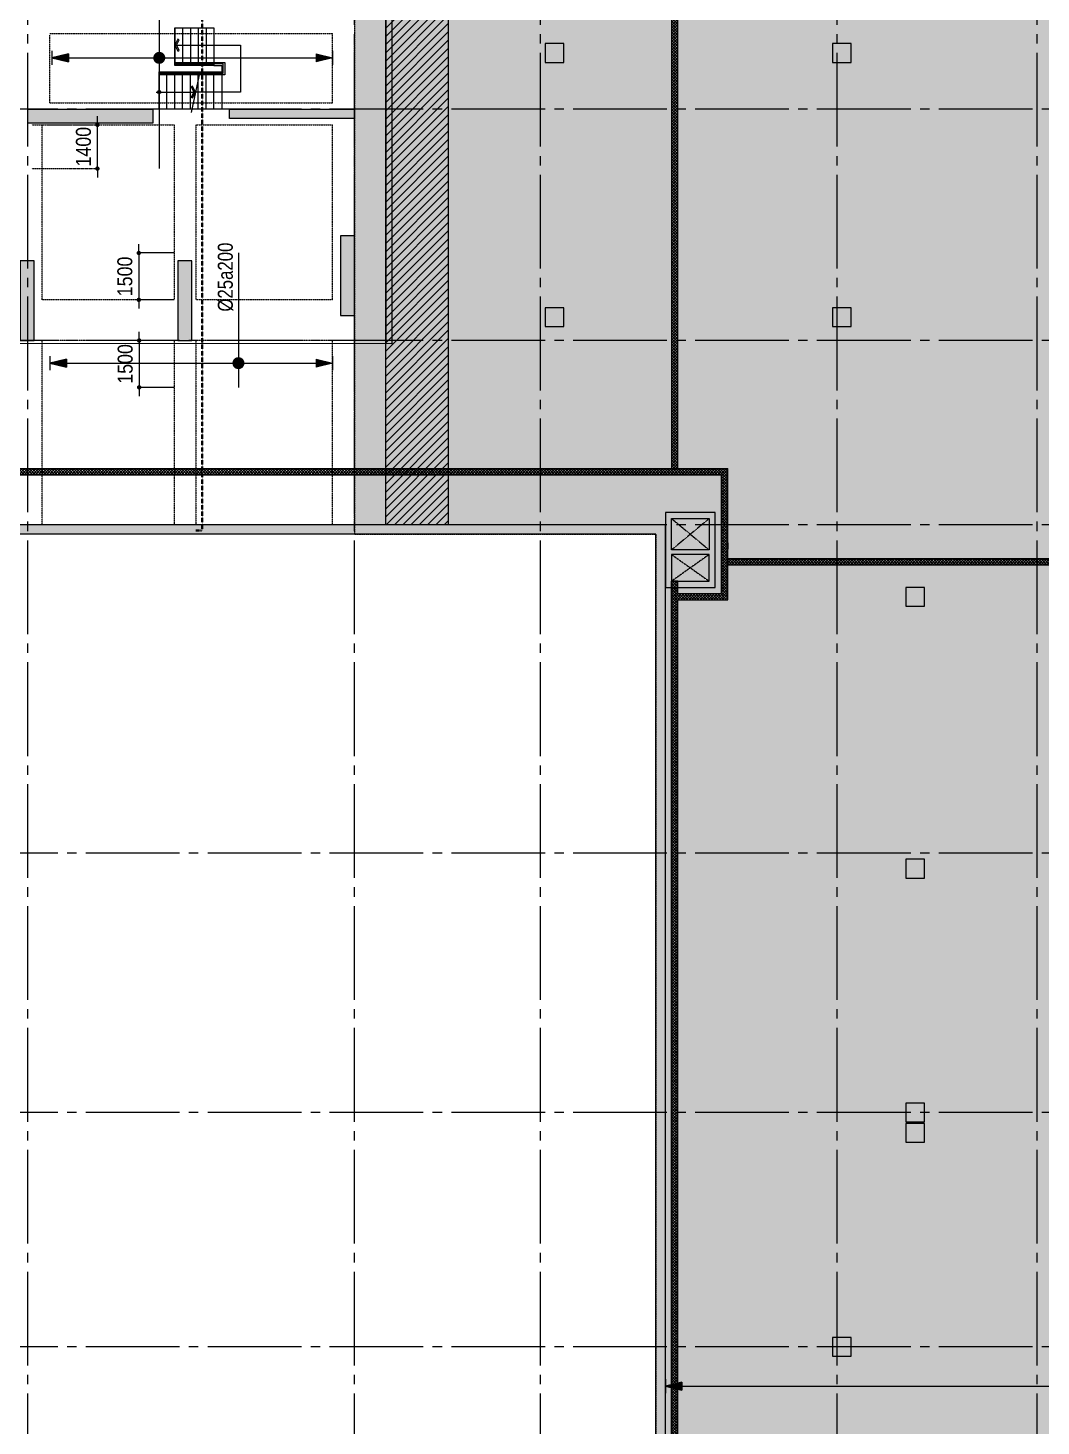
# Model space of a CAD drawing. Header units: millimetres. Extents: x -3819597 to -2591384, y 582389 to 820195.
# Drawn here: x -3420124 to -3387699, y 665496 to 710231 of the extents above; entities that cross this region are included whole.
import ezdxf
from ezdxf.enums import TextEntityAlignment as Align

# ---------------------------------------------------------------- set-up
doc = ezdxf.new("R2010")
doc.units = ezdxf.units.MM
doc.header["$MEASUREMENT"] = 0
for name, pattern in [('CENTER', [2, 1.25, -0.25, 0.25, -0.25]), ('CHG_XX_Cot_Ham 2$0$MB_Luoi truc$0$HTT Hidden 21', [3, 2, -1]), ('CHG_XX_Damsan_Ham 2$0$CHG_XX_Damsan_Ham 2$0$HIDDEN', [0.375, 0.25, -0.125]), ('CHG_XX_Luoi truc$0$MB_Luoi truc$0$Center101', [13, 10, -1, 1, -1]), ('DOT2', [0.125, 0, -0.125]), ('HIDDEN', [0.375, 0.25, -0.125])]:
    doc.linetypes.add(name, pattern=pattern)
doc.layers.get('0').update_dxf_attribs({"lineweight": 9})
doc.layers.get('Defpoints').update_dxf_attribs({"color": 10, "lineweight": 0})
for name, color, linetype in [('02HN. TEXT B', 1, 'Continuous'), ('08HN. SSS X', 6, 'Continuous'), ('12HN. GRID', 1, 'CENTER'), ("CHG_XX_Damsan_Ham 2$0$CHG_XX_Damsan_Ham 2$0$'S_General_Hatch_8", 8, 'Continuous'), ('CHG_XX_Damsan_Ham 2$0$CHG_XX_Damsan_Ham 2$0$MEP-00-GENERAL-35', 2, 'Continuous'), ('CHG_XX_Luoi truc$0$Grid', 34, 'Continuous'), ('CHG_XX_Luoi truc$0$Grid Line', 8, 'CHG_XX_Luoi truc$0$MB_Luoi truc$0$Center101'), ('dim', 51, 'Continuous')]:
    doc.layers.add(name, color=color, linetype=linetype)
for name, color, linetype, lineweight, plot in [('CHG_XX_Cot_Ham 2$0$NS-Column-H2', 90, 'Continuous', 13, False), ('CHG_XX_Cot_Ham 2$0$NS-Column-H2 @ 1', 90, 'Continuous', 13, False), ('CHG_XX_Cot_Ham 2$0$NS-Column-H2 @ 150', 90, 'Continuous', 13, False)]:
    doc.layers.add(name, color=color, linetype=linetype, lineweight=lineweight, plot=plot)
for name, color, linetype, lineweight in [('CHG_XX_Cot_Ham 2$0$NS-Pier-H2', 150, 'Continuous', 13), ('CHG_XX_Cot_Ham 2$0$NS-Pier-H2 @ 1', 150, 'Continuous', 13), ('CHG_XX_Cot_Ham 2$0$NS-Pier-H2 @ 150', 150, 'Continuous', 13), ("CHG_XX_Damsan_Ham 2$0$CHG_XX_Damsan_Ham 2$0$'S_General_Hidden_1 Thin", 1, 'CHG_XX_Damsan_Ham 2$0$CHG_XX_Damsan_Ham 2$0$HIDDEN', 18), ('CHG_XX_Damsan_Ham 2$0$CHG_XX_Damsan_Ham 2$0$CHG_XX_Damsan_Ham 2$0$Start net bao', 3, 'Continuous', 18), ('CHG_XX_Damsan_Ham 2$0$CHG_XX_Damsan_Ham 2$0$DBAO', 3, 'Continuous', 13), ('CHG_XX_Damsan_Ham 2$0$CHG_XX_Damsan_Ham 2$0$DMo', 9, 'CHG_XX_Damsan_Ham 2$0$CHG_XX_Damsan_Ham 2$0$HIDDEN', 9), ('CHG_XX_Damsan_Ham 2$0$CHG_XX_Damsan_Ham 2$0$DTE-MEP-H-SLAB TEXT', 3, 'Continuous', 0), ('CHG_XX_Damsan_Ham 2$0$CHG_XX_Damsan_Ham 2$0$HATCH', 154, 'Continuous', 9), ('CHG_XX_Damsan_Ham 2$0$CHG_XX_Damsan_Ham 2$0$mach ngung thi cong', 6, 'Continuous', 13), ('CHG_XX_Damsan_Ham 2$0$CHG_XX_Damsan_Ham 2$0$Start hatch', 8, 'Continuous', 25), ('CHG_XX_Damsan_Ham 2$0$CHG_XX_Damsan_Ham 2$0$Start net bao', 3, 'Continuous', 18), ('CHG_XX_Damsan_Ham 2$0$HATCH', 57, 'Continuous', 9), ('CHG_XX_Damsan_Ham 2$0$mach ngung thi cong', 6, 'Continuous', 13), ('CHG_XX_Damsan_Ham 2$0$tam cap ram', 8, 'Continuous', 5), ('thep chay suot', 5, 'HIDDEN', 40)]:
    doc.layers.add(name, color=color, linetype=linetype, lineweight=lineweight)
doc.styles.add('[HN042014]STYLE', font='arial.ttf', dxfattribs={"width": 0.8})
doc.styles.add('CHG_XX_Luoi truc$0$MB_Luoi truc$0$Grid A-F$0$VNI-HelveCB', font='VHELVCB_0.TTF')
doc.styles.add('MB_Luoi truc$0$Arial_C', font='arial.ttf', dxfattribs={"width": 0.85})
doc.dimstyles.new('200', dxfattribs={"dimscale": 200, "dimtxt": 2.4, "dimasz": 0.7, "dimexe": 0.0003, "dimexo": 0, "dimgap": 1, "dimtad": 1, "dimdec": 0, "dimzin": 12, "dimdsep": 46, "dimtxsty": 'MB_Luoi truc$0$Arial_C', "dimblk": 'MB_Luoi truc$0$_Dot', "dimcen": 0.5, "dimclrd": 256, "dimclre": 8, "dimclrt": 1, "dimadec": 0, "dimazin": 0, "dimtfac": 1, "dimtdec": 0, "dimtix": 1, "dimtmove": 2, "dimatfit": 3, "dimldrblk": 'MB_Luoi truc$0$HTT Arrow 30', "dimfxl": 1, "dimtolj": 1, "dimtzin": 0, "dimlwe": -1, "dimarcsym": 0})
pattern_1 = [(45, (170555.19, -8650), (-44.194174, 44.194174), []), (135, (170555.19, -8650), (-44.194174, -44.194174), [])]

# ---------------------------------------------------------------- blocks, each defined once
blk = doc.blocks.new('*U693')
at = {"layer": 'thep chay suot', "linetype": 'ByBlock', "ltscale": 0.001}
blk.add_line((-9429, 0), (-9429, 70), dxfattribs=at)
at = {"layer": 'thep chay suot', "linetype": 'HIDDEN', "ltscale": 10}
blk.add_line((-9429, 0), (5682, 0), dxfattribs=at)
at = {"layer": '02HN. TEXT B', "linetype": 'ByBlock', "style": '[HN042014]STYLE', "width": 0.8, "flags": 8}
blk.add_attdef('1', text='', height=160, dxfattribs=at).set_placement((103, 134), align=Align.MIDDLE_LEFT)
blk.add_attdef('0', text='', height=160, dxfattribs=at).set_placement((-351, 11), align=Align.MIDDLE_CENTER)
at = {"layer": 'Defpoints', "color": 9, "linetype": 'ByBlock', "style": '[HN042014]STYLE', "width": 0.8, "flags": 9}
for tag, p in [('2', (-7399, -421)), ('3', (-7399, -826)), ('4', (-7399, -1230)), ('5', (-7399, -1621))]:
    blk.add_attdef(tag, text='', height=250, dxfattribs=at).set_placement(p, align=Align.MIDDLE_CENTER)
blk = doc.blocks.new('*U872')
at = {"layer": '12HN. GRID', "linetype": 'Continuous'}
h = blk.add_hatch(color=256, dxfattribs=at)
h.dxf.hatch_style = 1
h.paths.add_polyline_path([(-44, 969), (44, 969), (0, 1145)])
h = blk.add_hatch(color=256, dxfattribs=at)
h.dxf.hatch_style = 1
h.paths.add_polyline_path([(0, -1849), (44, -1673), (-44, -1673)])
at = {"layer": '08HN. SSS X', "linetype": 'ByBlock', "ltscale": 10}
for p, q in [((-994, 0), (1180, 0)), ((-994, 0), (-994, 0)), ((1180, 0), (1180, 0))]:
    blk.add_line(p, q, dxfattribs=at)
at = {"layer": '12HN. GRID', "linetype": 'Continuous'}
for p, q in [((-75, 1145), (75, 1145)), ((-44, 969), (0, 1145)), ((0, 1145), (0, -1849)), ((0, 1145), (44, 969)), ((-44, 969), (44, 969)), ((-44, -1673), (44, -1673)), ((-44, -1673), (0, -1849)), ((0, -1849), (44, -1673)), ((-75, -1849), (75, -1849))]:
    blk.add_line(p, q, dxfattribs=at)
at = {"layer": '12HN. GRID', "linetype": 'Continuous', "const_width": 64, "flags": 128}
blk.add_lwpolyline([(-32, 0, -1), (32, 0, -1)], format="xyb", close=True, dxfattribs=at)
at = {"layer": '02HN. TEXT B', "linetype": 'ByBlock', "style": '[HN042014]STYLE', "width": 0.8, "flags": 8}
blk.add_attdef('1', text='', height=160, dxfattribs=at).set_placement((-1284, 140), align=Align.MIDDLE_LEFT)
blk.add_attdef('0', text='', height=160, dxfattribs=at).set_placement((1102, 160), align=Align.MIDDLE_CENTER)
at = {"layer": 'Defpoints', "color": 9, "linetype": 'ByBlock', "style": '[HN042014]STYLE', "width": 0.8, "flags": 9}
for tag, p in [('2', (2330, 2602)), ('3', (2330, 2197)), ('4', (2330, 1793)), ('5', (2330, 1402))]:
    blk.add_attdef(tag, text='', height=250, dxfattribs=at).set_placement(p, align=Align.MIDDLE_CENTER)
blk = doc.blocks.new('*U344')
at = {"layer": '12HN. GRID', "linetype": 'Continuous'}
h = blk.add_hatch(color=256, dxfattribs=at)
h.dxf.hatch_style = 1
h.paths.add_polyline_path([(-44, 1836), (44, 1836), (0, 2012)])
h = blk.add_hatch(color=256, dxfattribs=at)
h.dxf.hatch_style = 1
h.paths.add_polyline_path([(0, -1005), (44, -829), (-44, -829)])
at = {"layer": '08HN. SSS X', "linetype": 'ByBlock', "ltscale": 10}
for p, q in [((-1175, 0), (258, 0)), ((-1175, 0), (-1175, 0)), ((258, 0), (258, 0))]:
    blk.add_line(p, q, dxfattribs=at)
at = {"layer": '12HN. GRID', "linetype": 'Continuous'}
for p, q in [((-75, 2012), (75, 2012)), ((-44, 1836), (0, 2012)), ((0, 2012), (0, -1005)), ((0, 2012), (44, 1836)), ((-44, 1836), (44, 1836)), ((-44, -829), (44, -829)), ((-44, -829), (0, -1005)), ((0, -1005), (44, -829)), ((-75, -1005), (75, -1005))]:
    blk.add_line(p, q, dxfattribs=at)
at = {"layer": '12HN. GRID', "linetype": 'Continuous', "const_width": 64, "flags": 128}
blk.add_lwpolyline([(-32, 0, -1), (32, 0, -1)], format="xyb", close=True, dxfattribs=at)
at = {"layer": '02HN. TEXT B', "linetype": 'ByBlock', "style": '[HN042014]STYLE', "width": 0.8, "flags": 8}
blk.add_attdef('1', text='', height=160, dxfattribs=at).set_placement((-1284, 140), align=Align.MIDDLE_LEFT)
blk.add_attdef('0', text='', height=160, dxfattribs=at).set_placement((1102, 160), align=Align.MIDDLE_CENTER)
at = {"layer": 'Defpoints', "color": 9, "linetype": 'ByBlock', "style": '[HN042014]STYLE', "width": 0.8, "flags": 9}
for tag, p in [('2', (2149, 3293)), ('3', (2149, 2888)), ('4', (2149, 2484)), ('5', (2149, 2093))]:
    blk.add_attdef(tag, text='', height=250, dxfattribs=at).set_placement(p, align=Align.MIDDLE_CENTER)
blk = doc.blocks.new('MB_Luoi truc$0$_Dot')
at = {"color": 0, "linetype": 'ByBlock', "lineweight": -2}
blk.add_line((-0.5, 0), (-1, 0), dxfattribs=at)
at = {"color": 0, "linetype": 'ByBlock', "const_width": 0.5}
blk.add_lwpolyline([(-0.25, 0, 1), (0.25, 0, 1)], format="xyb", close=True, dxfattribs=at)
blk = doc.blocks.new('*D334')
at = {"layer": 'Defpoints', "color": 0, "ltscale": 1500, "transparency": 16777216}
for p in [(-3415460, 703031), (-3416576, 701531), (-3415460, 701531)]:
    blk.add_point(p, dxfattribs=at)
at = {"layer": 'dim', "lineweight": -2, "ltscale": 1500, "transparency": 16777216}
for p, q in [((-3416576, 703171), (-3416576, 703311)), ((-3416576, 703031), (-3416576, 701531)), ((-3416576, 701391), (-3416576, 701251))]:
    blk.add_line(p, q, dxfattribs=at)
at = {"layer": 'dim', "color": 8, "ltscale": 1500, "transparency": 16777216}
for p, q in [((-3415460, 703031), (-3416576, 703031)), ((-3415460, 701531), (-3416576, 701531))]:
    blk.add_line(p, q, dxfattribs=at)
at = {"layer": 'dim', "lineweight": -2, "ltscale": 1500, "transparency": 16777216, "xscale": 140, "yscale": 140, "zscale": 140}
for p, rotation in [((-3416576, 703031), 270), ((-3416576, 701531), 90)]:
    blk.add_blockref('MB_Luoi truc$0$_Dot', p, dxfattribs=dict(at, rotation=rotation))
at = {"layer": 'dim', "color": 1, "ltscale": 1500, "transparency": 16777216, "insert": (-3417021, 702281), "char_height": 480, "attachment_point": 5, "rotation": 90, "style": 'MB_Luoi truc$0$Arial_C'}
blk.add_mtext('\\A1;1500', dxfattribs=at)
blk = doc.blocks.new('MB_Luoi truc$0$HTT Arrow 30')
blk.add_hatch(color=256).paths.add_polyline_path([(-2.5, 0.375), (-2.5, -0.375), (0, 0)])
at = {"color": 0, "linetype": 'ByBlock', "lineweight": -2}
for p, q in [((0, 0), (-2.5, 0.375)), ((-2.5, -0.375), (-2.5, 0.375)), ((0, 0), (-2.5, -0.375))]:
    blk.add_line(p, q, dxfattribs=at)
blk = doc.blocks.new('*D335')
at = {"layer": 'Defpoints', "color": 0, "ltscale": 1500, "transparency": 16777216}
for p in [(-3415449, 700231), (-3416565, 698731), (-3415449, 698731)]:
    blk.add_point(p, dxfattribs=at)
at = {"layer": 'dim', "lineweight": -2, "ltscale": 1500, "transparency": 16777216}
for p, q in [((-3416565, 700371), (-3416565, 700511)), ((-3416565, 700231), (-3416565, 698731)), ((-3416565, 698591), (-3416565, 698451))]:
    blk.add_line(p, q, dxfattribs=at)
at = {"layer": 'dim', "color": 8, "ltscale": 1500, "transparency": 16777216}
for p, q in [((-3415449, 700231), (-3416565, 700231)), ((-3415449, 698731), (-3416565, 698731))]:
    blk.add_line(p, q, dxfattribs=at)
at = {"layer": 'dim', "lineweight": -2, "ltscale": 1500, "transparency": 16777216, "xscale": 140, "yscale": 140, "zscale": 140}
for p, rotation in [((-3416565, 700231), 270), ((-3416565, 698731), 90)]:
    blk.add_blockref('MB_Luoi truc$0$_Dot', p, dxfattribs=dict(at, rotation=rotation))
at = {"layer": 'dim', "color": 1, "ltscale": 1500, "transparency": 16777216, "insert": (-3417010, 699481), "char_height": 480, "attachment_point": 5, "rotation": 90, "style": 'MB_Luoi truc$0$Arial_C'}
blk.add_mtext('\\A1;1500', dxfattribs=at)
blk = doc.blocks.new('*U727')
at = {"layer": '12HN. GRID', "linetype": 'Continuous'}
h = blk.add_hatch(color=256, dxfattribs=at)
h.dxf.hatch_style = 1
h.paths.add_polyline_path([(-44, 8611), (44, 8611), (0, 8787)])
h = blk.add_hatch(color=256, dxfattribs=at)
h.dxf.hatch_style = 1
h.paths.add_polyline_path([(0, -5913), (44, -5737), (-44, -5737)])
at = {"layer": '08HN. SSS X', "linetype": 'ByBlock', "ltscale": 10}
for p, q in [((-1086, 0), (247, 0)), ((-1086, 0), (-1086, 0)), ((247, 0), (247, 0))]:
    blk.add_line(p, q, dxfattribs=at)
at = {"layer": '12HN. GRID', "linetype": 'Continuous'}
for p, q in [((-75, 8787), (75, 8787)), ((-44, 8611), (0, 8787)), ((0, 8787), (0, -5913)), ((0, 8787), (44, 8611)), ((-44, 8611), (44, 8611)), ((-44, -5737), (44, -5737)), ((-44, -5737), (0, -5913)), ((0, -5913), (44, -5737)), ((-75, -5913), (75, -5913))]:
    blk.add_line(p, q, dxfattribs=at)
at = {"layer": '12HN. GRID', "linetype": 'Continuous', "const_width": 64, "flags": 128}
blk.add_lwpolyline([(-32, 0, -1), (32, 0, -1)], format="xyb", close=True, dxfattribs=at)
at = {"layer": '02HN. TEXT B', "linetype": 'ByBlock', "style": '[HN042014]STYLE', "width": 0.8, "flags": 8}
blk.add_attdef('1', text='', height=160, dxfattribs=at).set_placement((-839, 140), align=Align.MIDDLE_LEFT)
blk.add_attdef('0', text='', height=160, dxfattribs=at).set_placement((211365, -1010081), align=Align.MIDDLE_CENTER)
at = {"layer": 'Defpoints', "color": 9, "linetype": 'ByBlock', "style": '[HN042014]STYLE', "width": 0.8, "flags": 9}
for tag, p in [('2', (1264, 124)), ('3', (1264, -281)), ('4', (1264, -686)), ('5', (1264, -1076))]:
    blk.add_attdef(tag, text='', height=250, dxfattribs=at).set_placement(p, align=Align.MIDDLE_CENTER)
blk = doc.blocks.new('*U1035')
at = {"layer": 'CHG_XX_Cot_Ham 2$0$NS-Pier-H2 @ 1'}
h = blk.add_hatch(color=256, dxfattribs=at)
h.dxf.hatch_style = 1
h.paths.add_polyline_path([(450, 0), (0, 0), (0, -2550), (450, -2550)])
at = {"layer": 'CHG_XX_Cot_Ham 2$0$NS-Pier-H2 @ 150'}
h = blk.add_hatch(color=256, dxfattribs=at)
h.dxf.hatch_style = 1
h.paths.add_polyline_path([(450, 0), (0, 0), (0, -2550), (450, -2550)])
blk = doc.blocks.new('CHG_XX_Cot_Ham 2$0$Block A_C450x2250')
at = {"layer": 'CHG_XX_Cot_Ham 2$0$NS-Pier-H2'}
blk.add_lwpolyline([(450, -2550), (0, -2550), (0, 0), (450, 0)], close=True, dxfattribs=at)
blk.add_blockref('*U1035', (0, 0), dxfattribs=at)
blk = doc.blocks.new('*U1036')
at = {"layer": 'CHG_XX_Cot_Ham 2$0$NS-Column-H2 @ 1'}
h = blk.add_hatch(color=256, dxfattribs=at)
h.dxf.hatch_style = 1
h.paths.add_polyline_path([(-300, -300), (-300, 300), (300, 300), (300, -300)])
at = {"layer": 'CHG_XX_Cot_Ham 2$0$NS-Column-H2 @ 150'}
h = blk.add_hatch(color=256, dxfattribs=at)
h.dxf.hatch_style = 1
h.paths.add_polyline_path([(-300, -300), (-300, 300), (300, 300), (300, -300)])
blk = doc.blocks.new('CHG_XX_Cot_Ham 2$0$HoBoi_C600x600')
at = {"layer": 'CHG_XX_Cot_Ham 2$0$NS-Column-H2'}
blk.add_lwpolyline([(300, -300), (300, 300), (-300, 300), (-300, -300)], close=True, dxfattribs=at)
blk.add_blockref('*U1036', (0, 0), dxfattribs=at)
blk = doc.blocks.new('*U1029')
at = {"layer": 'CHG_XX_Luoi truc$0$Grid Line'}
blk.add_line((0, 0), (0, 608), dxfattribs=at)
at = {"layer": 'CHG_XX_Luoi truc$0$Grid', "lineweight": -2, "style": 'CHG_XX_Luoi truc$0$MB_Luoi truc$0$Grid A-F$0$VNI-HelveCB'}
for tag, p in [('GRIDSUB', (0, 617)), ('GRID', (0, -9))]:
    blk.add_attdef(tag, text='', height=5, dxfattribs=at).set_placement(p, align=Align.MIDDLE)
blk = doc.blocks.new('*U1031')
at = {"layer": 'CHG_XX_Luoi truc$0$Grid Line'}
blk.add_line((0, 0), (0, 438), dxfattribs=at)
at = {"layer": 'CHG_XX_Luoi truc$0$Grid', "lineweight": -2, "style": 'CHG_XX_Luoi truc$0$MB_Luoi truc$0$Grid A-F$0$VNI-HelveCB'}
for tag, p in [('GRIDSUB', (0, 447)), ('GRID', (0, -9))]:
    blk.add_attdef(tag, text='', height=5, dxfattribs=at).set_placement(p, align=Align.MIDDLE)
blk = doc.blocks.new('CHG_XX_Luoi truc')
at = {"layer": 'CHG_XX_Luoi truc$0$Grid', "xscale": 300, "yscale": 300, "zscale": 300}
for p in [(12250, -12747), (22700, -12747), (28650, -12747), (38150, -12747), (44550, -12747)]:
    blk.add_blockref('*U1029', p, dxfattribs=at)
at = {"layer": 'CHG_XX_Luoi truc$0$Grid', "xscale": 300.0000000000013, "yscale": 300.0000000000013, "zscale": 300.0000000000013, "rotation": 90}
for p in [(110703, 97650), (110703, 90250), (110703, 84350), (110703, 73850), (110703, 65550), (110703, 58050)]:
    blk.add_blockref('*U1031', p, dxfattribs=at)
blk = doc.blocks.new('CHG_XX_Cot_Ham 2')
at = {"layer": 'CHG_XX_Cot_Ham 2$0$NS-Pier-H2'}
h = blk.add_hatch(color=256, dxfattribs=at)
h.dxf.hatch_style = 1
h.paths.add_polyline_path([(99639.2, 163400), (-10900, 163400), (-10900, 85450), (-300, 85450), (-300, 84050), (32350, 84050), (32350, -9000), (103575.5, -9000), (106050, -6022), (106050, 158254.3)])
h.paths.add_polyline_path([(99533.7, 163100), (105750, 158110.4), (105750, 90450), (105650, 90450), (105750, 90450), (105750, 13850), (105750, 13722.3), (105750, -5913.6), (103434.7, -8700), (93599.8, -8700), (93299.8, -8700), (32650, -8700), (32650, 84350), (0, 84350), (0, 85750), (-10600, 85750), (-10600, 163100), (93600, 163100)], flags=16)
h = blk.add_hatch(color=256, dxfattribs=at)
h.dxf.hatch_style = 1
h.paths.add_polyline_path([(18700, 97650), (18700, 97350), (22700, 97350), (22700, 97650)])
h.paths.add_polyline_path([(16250, 97200), (16250, 97650), (12250, 97650), (12250, 97200)])
for p, q in [((32650, 84350), (0, 84350)), ((32650, -8700), (32650, 84350)), ((32350, 84050), (-300, 84050)), ((32350, -9000), (32350, 84050))]:
    blk.add_line(p, q, dxfattribs=at)
at = {"layer": 'CHG_XX_Cot_Ham 2$0$NS-Pier-H2', "linetype": 'CHG_XX_Cot_Ham 2$0$MB_Luoi truc$0$HTT Hidden 21'}
blk.add_lwpolyline([(99639.2, 163400), (106050, 158254.3), (106050, -6022), (103575.5, -9000), (32350, -9000), (32350, 84050), (-300, 84050), (-300, 85450), (-10900, 85450), (-10900, 163400)], close=True, dxfattribs=at)
at = {"layer": 'CHG_XX_Cot_Ham 2$0$NS-Pier-H2'}
for points in [[(12250, 97650), (16250, 97650), (16250, 97200), (12250, 97200)], [(18700, 97650), (22700, 97650), (22700, 97350), (18700, 97350)]]:
    blk.add_lwpolyline(points, close=True, dxfattribs=at)
at = {"layer": 'CHG_XX_Cot_Ham 2$0$NS-Column-H2'}
for p in [(29100, 99450), (38300, 99450), (29100, 91000), (38300, 91000), (40650, 82050), (40650, 73350), (40650, 65550), (40650, 64900), (38300, 58050)]:
    blk.add_blockref('CHG_XX_Cot_Ham 2$0$HoBoi_C600x600', p, dxfattribs=at)
at = {"layer": 'CHG_XX_Cot_Ham 2$0$NS-Pier-H2'}
blk.add_blockref('CHG_XX_Luoi truc', (0, 0), dxfattribs=at)
at = {"layer": 'CHG_XX_Cot_Ham 2$0$NS-Pier-H2', "xscale": -1, "rotation": 180}
for p in [(22250, 91050), (12000, 90250), (17050, 90250)]:
    blk.add_blockref('CHG_XX_Cot_Ham 2$0$Block A_C450x2250', p, dxfattribs=at)
blk = doc.blocks.new('CHG_XX_Damsan_Ham 2$0$CHG_XX_Damsan_Ham 2$0$sdfsgdh')
at = {"layer": 'CHG_XX_Damsan_Ham 2$0$CHG_XX_Damsan_Ham 2$0$Start hatch', "ltscale": 0.5}
h = blk.add_hatch(dxfattribs=at)
h.set_pattern_fill('ANSI37', color=256, scale=500)
h.set_pattern_definition(pattern_1)
h.paths.add_polyline_path([(43750, -38999), (43550, -38999), (43550, -74750), (43750, -74750)])
h = blk.add_hatch(dxfattribs=at)
h.set_pattern_fill('ANSI37', color=256, scale=500)
h.set_pattern_definition([(45, (273994.73, -7150), (-44.194174, 44.194174), []), (135, (273994.73, -7150), (-44.194174, -44.194174), [])])
h.paths.add_polyline_path([(45350, -74750), (2100, -74750), (2100, -74950), (45150, -74950), (45150, -78750), (43750, -78750), (43750, -78550), (43550, -78550), (43550, -78950), (43750, -78950), (45350, -78950)])
h = blk.add_hatch(dxfattribs=at)
h.set_pattern_fill('ANSI37', color=256, scale=500)
h.set_pattern_definition(pattern_1)
h.paths.add_polyline_path([(72249, -76705), (74991, -76705), (74991, -77624), (74591, -77624), (74591, -77824), (75191, -77824), (75191, -77624), (75191, -76505), (73704, -76505), (73504, -76505), (72049, -76505), (72049, -77624), (45350, -77624), (45350, -77824), (72249, -77824)])
h = blk.add_hatch(dxfattribs=at)
h.set_pattern_fill('ANSI37', color=256, scale=500)
h.set_pattern_definition([(45, (273994.73, -8650), (-44.194174, 44.194174), []), (135, (273994.73, -8650), (-44.194174, -44.194174), [])])
h.paths.add_polyline_path([(43750, -78350), (43550, -78350), (43550, -123131), (45150, -123131), (45150, -125931), (43750, -125931), (43750, -125531), (43550, -125531), (43550, -126131), (43750, -126131), (45350, -126131), (45350, -122931), (43750, -122931)])
at = {"layer": 'CHG_XX_Damsan_Ham 2$0$CHG_XX_Damsan_Ham 2$0$DTE-MEP-H-SLAB TEXT', "color": 2, "ltscale": 0.5}
for p, q in [((43550, 200), (43550, -74750)), ((43750, -74750), (43750, 200)), ((1500, -74950), (45150, -74950)), ((2100, -74750), (45350, -74750)), ((45350, -77124), (45350, -77324)), ((43750, -78350), (43550, -78350))]:
    blk.add_line(p, q, dxfattribs=at)
at = {"layer": 'CHG_XX_Damsan_Ham 2$0$CHG_XX_Damsan_Ham 2$0$MEP-00-GENERAL-35'}
for points in [[(43750, -78950), (45350, -78950), (45350, -74750)], [(43750, -78750), (45150, -78750), (45150, -74950)], [(45350, -77624), (72049, -77624), (72049, -76505), (73504, -76505)], [(45350, -77824), (72249, -77824), (72249, -76705), (74991, -76705), (74991, -77624)], [(43750, -125931), (45150, -125931), (45150, -123131), (43550, -123131), (43550, -78350)], [(43750, -78750), (43750, -78350)], [(43750, -126131), (45350, -126131), (45350, -122931), (43750, -122931), (43750, -78950)]]:
    blk.add_lwpolyline(points, dxfattribs=at)
for points in [[(44950, -78550), (44950, -76150), (43350, -76150), (43350, -78550)], [(43550, -77350), (43550, -76350), (44750, -76350), (44750, -77350)], [(44750, -78350), (44750, -77500), (43550, -77500), (43550, -78350)]]:
    blk.add_lwpolyline(points, close=True, dxfattribs=at)
blk = doc.blocks.new('CHG_XX_Damsan_Ham 2$0$MB Ham 2$0$Dot')
at = {"linetype": 'ByBlock', "lineweight": -2}
h = blk.add_hatch(color=0, dxfattribs=at)
edge = h.paths.add_edge_path()
edge.add_arc((0, 0), 0.5, 0, 360)
at = {"color": 0, "linetype": 'ByBlock', "lineweight": -2}
blk.add_line((0, -1), (0, 1), dxfattribs=at)
blk.add_circle((0, 0), 0.5, dxfattribs=at)
blk = doc.blocks.new('CHG_XX_Damsan_Ham 2$0$MB Ham 2$0$Arrow 60')
at = {"linetype": 'ByBlock', "lineweight": -2}
h = blk.add_hatch(color=0, dxfattribs=at)
h.paths.add_polyline_path([(1.88, 0.94), (1.65, 1.38), (0, 0.56), (-1.65, 1.38), (-1.88, 0.94), (0, 0)], flags=17)
h.paths.add_polyline_path([(1.65, 1.38), (1.88, 0.94), (0, 0), (-1.88, 0.94), (-1.65, 1.38), (0, 0.56)])
blk.add_hatch(color=0, dxfattribs=at).paths.add_polyline_path([(1.65, 1.38), (1.88, 0.94), (0, 0), (-1.88, 0.94), (-1.65, 1.38), (0, 0.56)])
at = {"color": 0, "linetype": 'ByBlock', "lineweight": -2}
blk.add_lwpolyline([(1.65, 1.38), (1.88, 0.94), (0, 0), (-1.88, 0.94), (-1.65, 1.38), (0, 0.56)], close=True, dxfattribs=at)
blk = doc.blocks.new('CHG_XX_Damsan_Ham 2$0$ArchStaireH2')
at = {"layer": 'CHG_XX_Damsan_Ham 2$0$tam cap ram'}
for p, q in [((4700, -40800), (4700, -41900)), ((4950, -40800), (4950, -41900)), ((5200, -40800), (5200, -41900)), ((5450, -40800), (5450, -41900)), ((5700, -40800), (5700, -41900)), ((5950, -41950), (4700, -41950)), ((4700, -41950), (4700, -42000)), ((4950, -41950), (4950, -42000)), ((5200, -41950), (5200, -42000)), ((5450, -41950), (5450, -42000)), ((5700, -41950), (5700, -42000)), ((4450, -42250), (4450, -42200)), ((4450, -43400), (4450, -42300)), ((4700, -42250), (4700, -42200)), ((4700, -43400), (4700, -42300)), ((4950, -42250), (4950, -42200)), ((4950, -43400), (4950, -42300)), ((5200, -42250), (5200, -42200)), ((5200, -43400), (5200, -42300)), ((5496, -42200), (5225, -43500)), ((5450, -42250), (5450, -42200)), ((5450, -43400), (5450, -42300)), ((5700, -42250), (5700, -42200)), ((5700, -43400), (5700, -42300)), ((5950, -42250), (5950, -42200)), ((5950, -43400), (5950, -42300)), ((4200, -42850), (5360, -42850))]:
    blk.add_line(p, q, dxfattribs=at)
for points in [[(4700, -41900), (4700, -40800), (5950, -40800), (5950, -42000), (4700, -42000), (4700, -41950)], [(4700, -41350), (6800, -41350), (6800, -42850), (5360, -42850)], [(5485, -42250), (6250, -42250), (6250, -41950), (4700, -41950), (4700, -41900), (6300, -41900), (6300, -42300), (5485, -42300)], [(4700, -41950), (5950, -41950), (5950, -42000), (4700, -42000)], [(5950, -42000), (6200, -42000), (6200, -42200)], [(5246, -43400), (4200, -43400), (4200, -42200), (5496, -42200)], [(5475, -42300), (4200, -42300), (4200, -42250), (5485, -42250)], [(6200, -42300), (6200, -43400), (5246, -43400)], [(5496, -42200), (6200, -42200), (6200, -42250)]]:
    blk.add_lwpolyline(points, dxfattribs=at)
blk.add_lwpolyline([(4838, -41185), (4794, -41163), (4700, -41350), (4794, -41538), (4838, -41515), (4756, -41350)], close=True, dxfattribs=at)
for name, p, xscale, yscale, zscale, rotation in [('CHG_XX_Damsan_Ham 2$0$MB Ham 2$0$Dot', (4200, -42850), 100.0000000000002, 100.0000000000002, 100.0000000000002, 270), ('CHG_XX_Damsan_Ham 2$0$MB Ham 2$0$Arrow 60', (5360, -42850), -100.0000000000001, 100.0000000000001, 100, 90)]:
    blk.add_blockref(name, p, dxfattribs=dict(at, xscale=xscale, yscale=yscale, zscale=zscale, rotation=rotation))
blk = doc.blocks.new('CHG_XX_Damsan_Ham 2', base_point=(3089256, -609981))
at = {"layer": "CHG_XX_Damsan_Ham 2$0$CHG_XX_Damsan_Ham 2$0$'S_General_Hatch_8"}
h = blk.add_hatch(dxfattribs=at)
h.set_pattern_fill('CROSS', color=256, scale=2000)
edge = h.paths.add_edge_path()
edge.add_line((76750, 42625), (76750, 65250))
edge.add_line((76750, 65250), (76750, 65850))
edge.add_line((76750, 65850), (77900, 65850))
edge.add_line((77900, 65850), (77900, 89350))
edge.add_line((77900, 89350), (76850, 89350))
edge.add_line((76850, 89350), (76850, 90650))
edge.add_line((76850, 90650), (76852, 131950))
edge.add_line((76852, 131950), (51950, 131950))
edge.add_line((51950, 131950), (51950, 130600))
edge.add_line((51950, 130600), (22700, 130600))
edge.add_line((22700, 130600), (22700, 84050))
edge.add_line((22700, 84050), (32350, 84050))
edge.add_line((32350, 84050), (32350, 22700))
edge.add_line((32350, 22700), (76500, 22700))
edge.add_line((76500, 22700), (76500, 23518))
edge.add_line((76500, 23518), (76750, 23518))
edge.add_line((76750, 23518), (76750, 42625))
edge.add_line((76750, 42625), (76750, 43198))
at = {"layer": 'CHG_XX_Damsan_Ham 2$0$CHG_XX_Damsan_Ham 2$0$HATCH'}
h = blk.add_hatch(dxfattribs=at)
h.set_pattern_fill('ANSI31', color=256, scale=1500)
h.set_pattern_definition([(45, (-2702289.21, 609981.01), (-132.582521, 132.582521), [])])
h.paths.add_polyline_path([(32350, 25700), (73852, 25700), (73852, 127600), (25700, 127600), (25700, 84350), (23700, 84350), (23700, 129600), (75851, 129600), (75851, 23700), (32350, 23700)])
at = {"layer": "CHG_XX_Damsan_Ham 2$0$CHG_XX_Damsan_Ham 2$0$'S_General_Hidden_1 Thin", "ltscale": 10}
for p, q in [((22700, 130600), (22700, 84050)), ((12950, 100075), (22000, 100075)), ((12950, 97850), (12950, 100025)), ((22000, 97850), (22000, 100075)), ((22700, 97850), (22700, 100025)), ((12950, 97850), (22000, 97850)), ((12700, 91550), (12700, 97150)), ((12700, 97150), (16925, 97150)), ((16925, 97150), (16925, 91550)), ((17625, 97150), (17625, 91550)), ((17625, 97150), (22000, 97150)), ((22000, 91550), (22000, 97150)), ((22700, 91550), (22700, 97150)), ((16925, 91550), (12700, 91550)), ((22000, 91550), (17625, 91550)), ((12700, 84350), (12700, 90250)), ((16925, 90250), (12700, 90250)), ((16925, 90250), (16925, 84350)), ((17625, 90250), (17625, 84350)), ((22000, 90250), (17625, 90250)), ((22000, 84350), (22000, 90250)), ((22700, 84350), (22700, 90250)), ((22700, 84050), (32350, 84050)), ((32350, 84050), (32350, 22700))]:
    blk.add_line(p, q, dxfattribs=at)
at = {"layer": 'CHG_XX_Damsan_Ham 2$0$CHG_XX_Damsan_Ham 2$0$CHG_XX_Damsan_Ham 2$0$Start net bao'}
for points in [[(-10900, 163400), (99639, 163400), (106050, 158250), (106050, -6022), (103576, -9000), (32350, -9000), (32350, 84050), (-300, 84050)], [(93300, -8700), (32650, -8700), (32650, 84350), (0, 84350)]]:
    blk.add_lwpolyline(points, dxfattribs=at)
at = {"layer": 'CHG_XX_Damsan_Ham 2$0$CHG_XX_Damsan_Ham 2$0$DMo'}
for p, q in [((32850, 84550), (34050, 83550)), ((34050, 84550), (32850, 83550)), ((32850, 83400), (34050, 82550)), ((34050, 83400), (32850, 82550))]:
    blk.add_line(p, q, dxfattribs=at)
at = {"layer": 'CHG_XX_Damsan_Ham 2$0$CHG_XX_Damsan_Ham 2$0$HATCH'}
blk.add_lwpolyline([(32350, 25700), (73852, 25700), (73852, 127600), (25700, 127600), (25700, 84350), (23700, 84350), (23700, 129600), (75851, 129600), (75851, 23700), (32350, 23700), (32350, 25700)], dxfattribs=at)
at = {"layer": 'CHG_XX_Damsan_Ham 2$0$CHG_XX_Damsan_Ham 2$0$mach ngung thi cong'}
blk.add_lwpolyline([(23700, 90148), (-100, 90150), (-100, 153400), (99650, 153400), (99650, 71950), (75851, 71950), (75851, 88800), (75851, 88800), (75851, 129600), (23700, 129600)], close=True, dxfattribs=at)
at = {"layer": 'CHG_XX_Damsan_Ham 2$0$CHG_XX_Damsan_Ham 2$0$Start net bao'}
for points in [[(-10900, 163400), (99639, 163400), (106050, 158250), (106050, -6022), (103576, -9000), (32350, -9000), (32350, 84050), (-300, 84050)], [(93300, -8700), (32650, -8700), (32650, 84350), (0, 84350)]]:
    blk.add_lwpolyline(points, dxfattribs=at)
at = {"layer": 'CHG_XX_Damsan_Ham 2$0$mach ngung thi cong'}
blk.add_lwpolyline([(23900, 90148), (-100, 90150), (-100, 153400), (99650, 153400), (99650, 71950), (75549, 71950), (75549, 88800), (75549, 88800), (75549, 129500), (23900, 129500)], close=True, dxfattribs=at)
at = {"layer": 'CHG_XX_Damsan_Ham 2$0$CHG_XX_Damsan_Ham 2$0$DBAO'}
blk.add_blockref('CHG_XX_Cot_Ham 2', (0, 0), dxfattribs=at)
at = {"layer": 'CHG_XX_Damsan_Ham 2$0$CHG_XX_Damsan_Ham 2$0$DTE-MEP-H-SLAB TEXT'}
blk.add_blockref('CHG_XX_Damsan_Ham 2$0$CHG_XX_Damsan_Ham 2$0$sdfsgdh', (-10700, 160900), dxfattribs=at)
at = {"layer": 'CHG_XX_Damsan_Ham 2$0$HATCH'}
for name, p in [('CHG_XX_Cot_Ham 2', (0, 0)), ('CHG_XX_Damsan_Ham 2$0$ArchStaireH2', (12250, 141050))]:
    blk.add_blockref(name, p, dxfattribs=at)
blk = doc.blocks.new('*D871')
at = {"layer": 'Defpoints', "color": 0, "transparency": 16777216}
for p in [(-3420001, 707131), (-3417901, 707131), (-3420001, 705731)]:
    blk.add_point(p, dxfattribs=at)
at = {"layer": 'dim', "lineweight": -2, "transparency": 16777216}
for p, q in [((-3417901, 707271), (-3417901, 707411)), ((-3417901, 705731), (-3417901, 707131)), ((-3417901, 705591), (-3417901, 705451))]:
    blk.add_line(p, q, dxfattribs=at)
at = {"layer": 'dim', "color": 8, "linetype": 'DOT2', "transparency": 16777216}
for p, q in [((-3420001, 707131), (-3417901, 707131)), ((-3420001, 705731), (-3417901, 705731))]:
    blk.add_line(p, q, dxfattribs=at)
at = {"layer": 'dim', "lineweight": -2, "transparency": 16777216, "xscale": 140, "yscale": 140, "zscale": 140}
for p, rotation in [((-3417901, 707131), 270), ((-3417901, 705731), 90)]:
    blk.add_blockref('MB_Luoi truc$0$_Dot', p, dxfattribs=dict(at, rotation=rotation))
at = {"layer": 'dim', "color": 1, "transparency": 16777216, "insert": (-3418346, 706431), "char_height": 480, "attachment_point": 5, "rotation": 90, "style": 'MB_Luoi truc$0$Arial_C'}
blk.add_mtext('\\A1;1400', dxfattribs=at)

msp = doc.modelspace()

# ---------------------------------------------------------------- block references
at = {"layer": '08HN. SSS X', "linetype": 'Continuous'}
ref = msp.add_blockref('*U872', (-3415921.6, 709274), dxfattribs=dict(at, xscale=-3, yscale=3, zscale=3, rotation=90))
ref.add_attrib('1', '%%c28a200', dxfattribs={"layer": '02HN. TEXT B', "linetype": 'ByBlock', "height": 480, "rotation": 90, "style": '[HN042014]STYLE', "width": 0.8}).set_placement((-3416341.6, 710922.9), align=Align.MIDDLE_LEFT)
ref = msp.add_blockref('*U344', (-3413387.8, 699506), dxfattribs=dict(at, xscale=-3, yscale=3, zscale=3, rotation=90))
ref.add_attrib('1', '%%c25a200', dxfattribs={"layer": '02HN. TEXT B', "linetype": 'ByBlock', "height": 480, "rotation": 90, "style": '[HN042014]STYLE', "width": 0.8}).set_placement((-3413807.8, 701154.9), align=Align.MIDDLE_LEFT)
ref = msp.add_blockref('*U727', (-3373362.2, 666771.8), dxfattribs=dict(at, xscale=-3, yscale=3, zscale=3, rotation=90))
ref.add_attrib('1', '%%c16a200', dxfattribs={"layer": '02HN. TEXT B', "linetype": 'ByBlock', "height": 480, "rotation": 90, "style": '[HN042014]STYLE', "width": 0.8}).set_placement((-3373782.2, 667086), align=Align.MIDDLE_LEFT)
at = {"layer": 'dim', "ltscale": 1500}
msp.add_blockref('CHG_XX_Damsan_Ham 2', (-343118.3, 0), dxfattribs=at)
at = {"layer": 'thep chay suot', "xscale": 3, "yscale": 3, "zscale": 3, "rotation": 90}
msp.add_blockref('*U693', (-3414543.6, 722433), dxfattribs=at)

# ---------------------------------------------------------------- dimensions: what is measured, and where the dimension line sits
at = {"layer": 'dim'}
dim = msp.add_linear_dim(base=(-3417900.9, 707131), p1=(-3420000.9, 705731), p2=(-3420000.9, 707131), angle=90, dimstyle='200', dxfattribs=at)
dim.commit()
dim.dimension.update_dxf_attribs({"geometry": '*D871', "text_midpoint": (-3418346, 706431)})
at = {"layer": 'dim', "ltscale": 1500}
for base, p1, p2, picture, middle in [((-3416575.7, 701531), (-3415460.3, 703031), (-3415460.3, 701531), '*D334', (-3417020.8, 702281)), ((-3416564.7, 698731), (-3415449.3, 700231), (-3415449.3, 698731), '*D335', (-3417009.8, 699481))]:
    dim = msp.add_linear_dim(base=base, p1=p1, p2=p2, angle=90, dimstyle='200', override={"dimfxl": 8, "dimfxlon": 1, "dimarcsym": 1}, dxfattribs=at)
    dim.commit()
    dim.dimension.update_dxf_attribs({"geometry": picture, "text_midpoint": middle})

doc.saveas('drawing.dxf')
